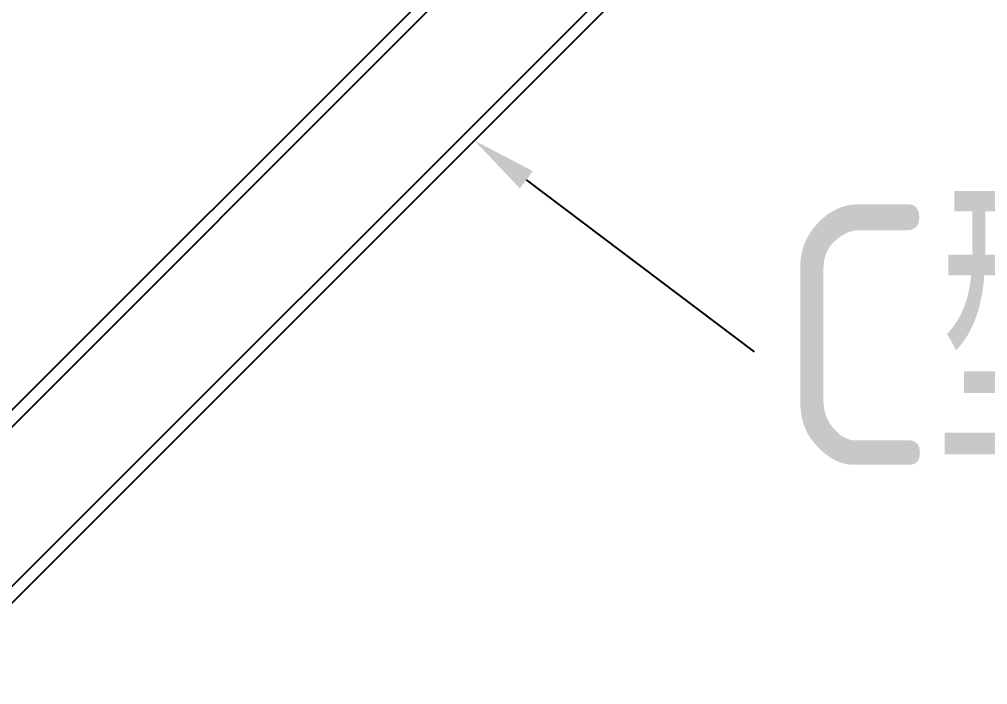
# Model space of a CAD drawing. Extents: x -427546 to -314919, y 698702 to 968782.
# Drawn here: x -413606 to -412118, y 894215 to 895238 of the extents above; entities that cross this region are included whole.
import ezdxf

# ---------------------------------------------------------------- set-up
doc = ezdxf.new("R2010")
doc.units = 0
doc.header["$LTSCALE"] = 1000
doc.header["$MEASUREMENT"] = 0
doc.layers.get('0').update_dxf_attribs({"linetype": 'CONTINUOUS'})
doc.styles.get("Standard").update_dxf_attribs({"font": 'GBENOR', "bigfont": 'GBCBIG'})

msp = doc.modelspace()

# ---------------------------------------------------------------- linework, layer by layer
for p, q in [((-413891.7, 894363.2), (-412280.9, 895974)), ((-413879.1, 894350.6), (-412268.3, 895961.4)), ((-413756.2, 894227.7), (-412145.4, 895838.5)), ((-413743.5, 894215.1), (-412132.7, 895825.9))]:
    msp.add_line(p, q)
msp.add_lwpolyline([(-412827.3, 894991.3), (-412477, 894726.6)])
msp.add_solid([(-412837.3, 894978), (-412907.1, 895051.5), (-412817.2, 895004.5)])

# ---------------------------------------------------------------- texts
msp.add_text('C型槽钢', height=400, rotation=360).set_placement((-412442.8, 894552.2))

doc.saveas('drawing.dxf')
